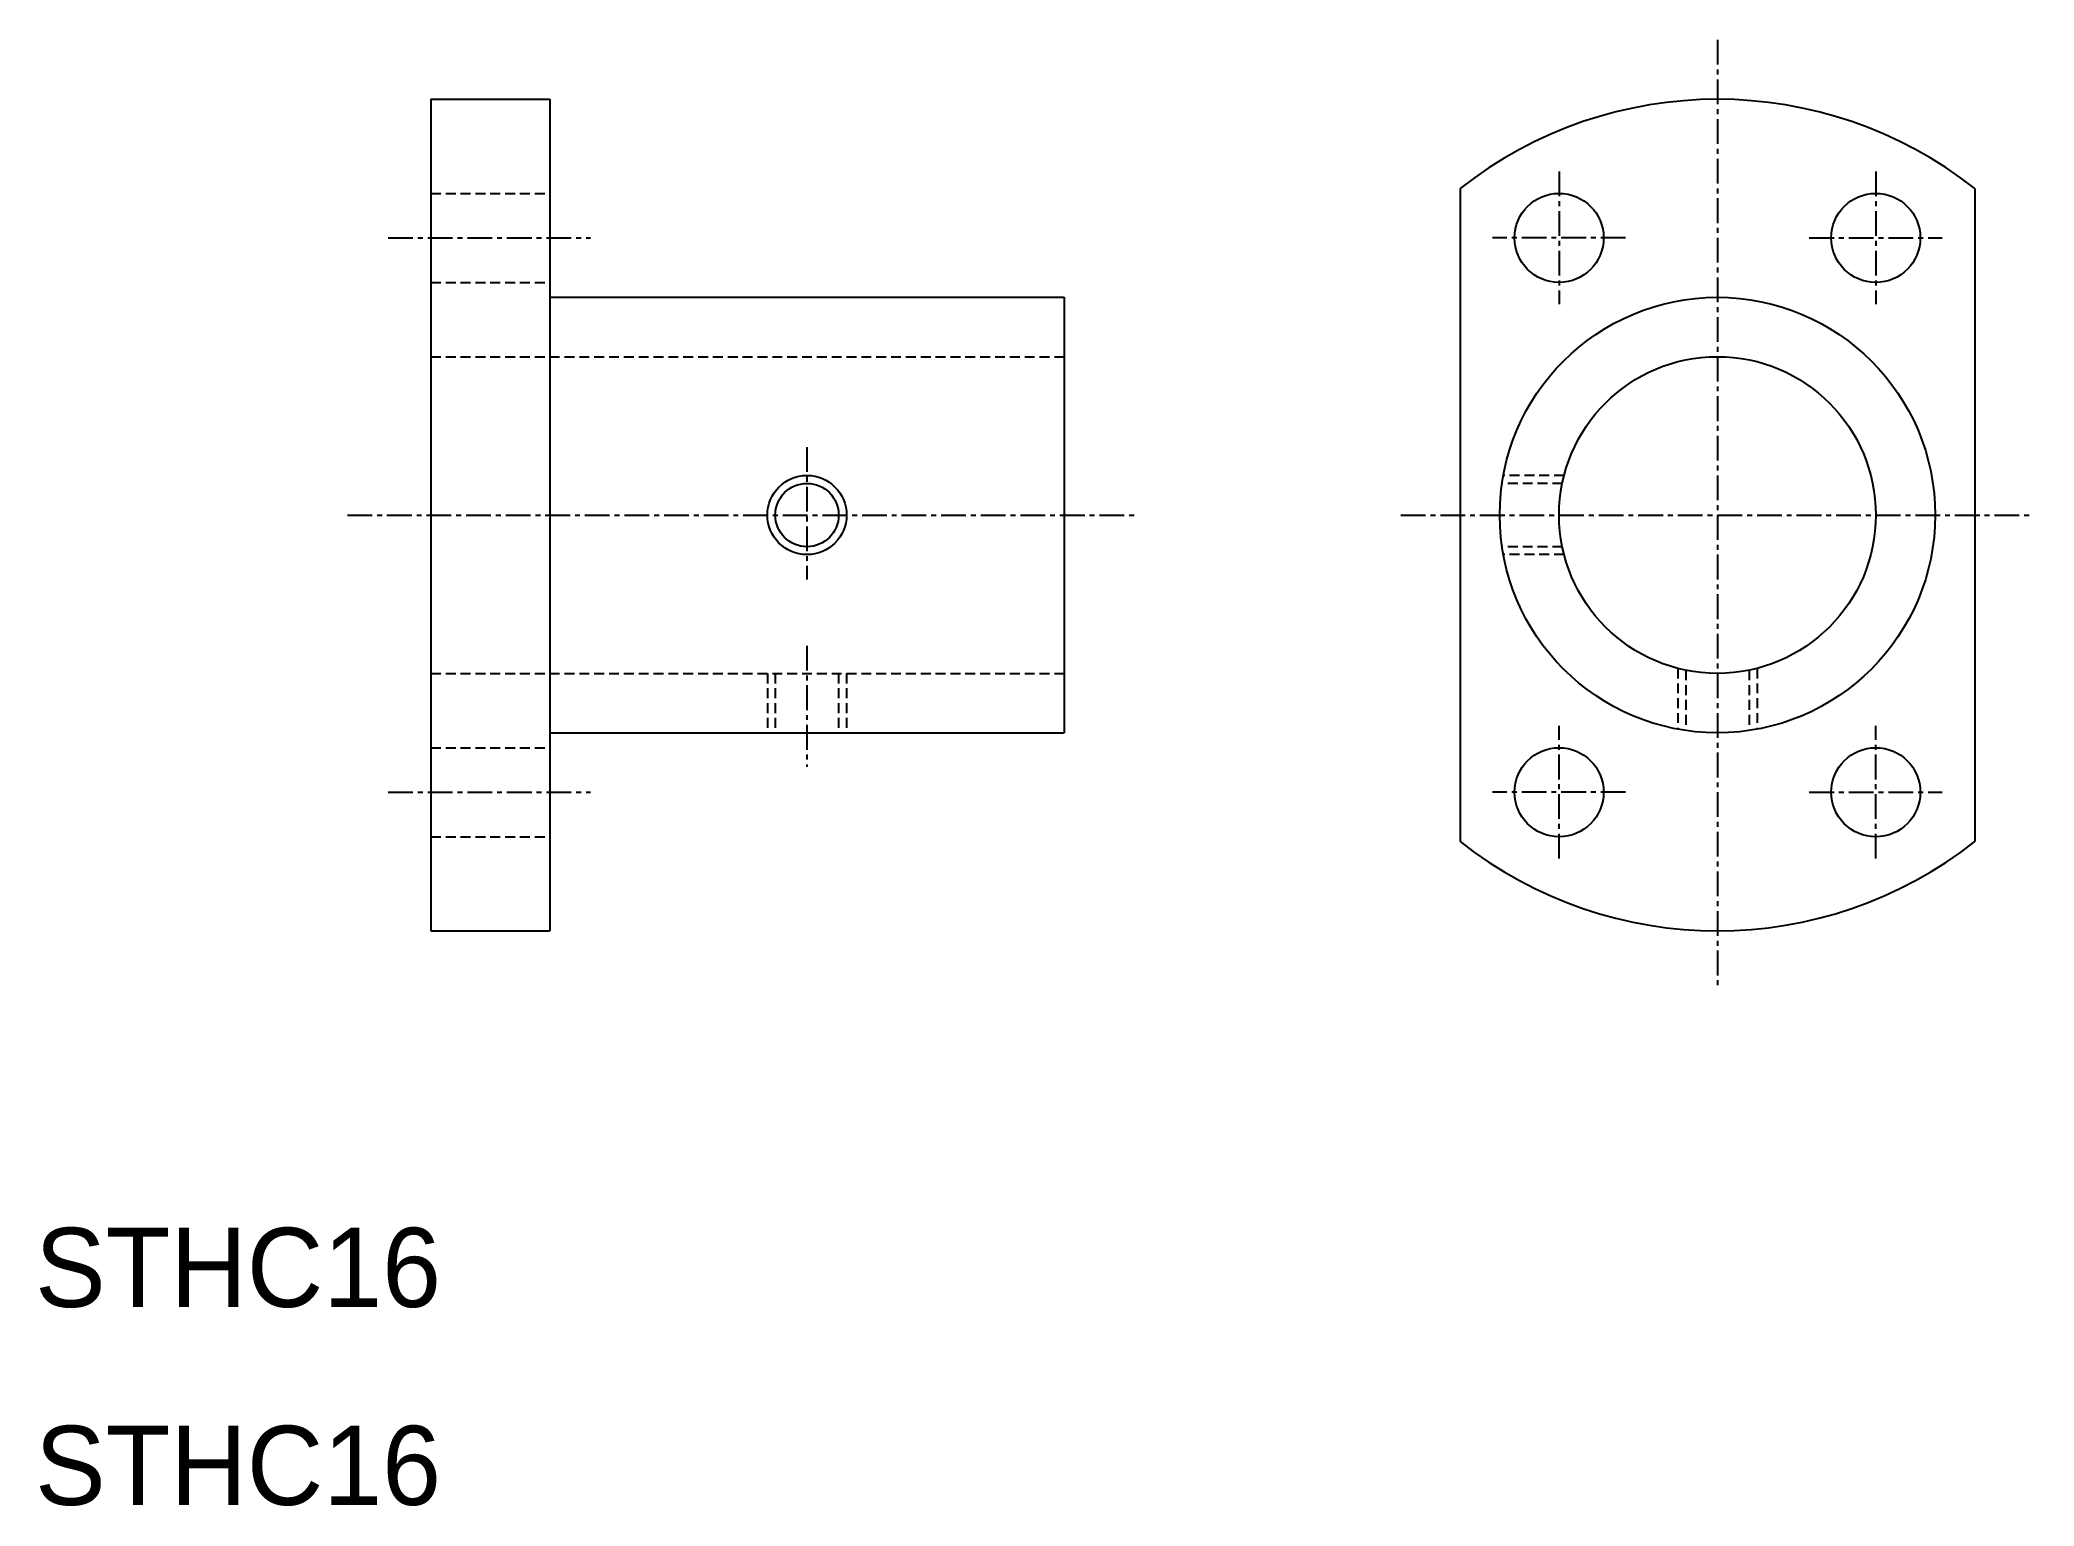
# Model space of a CAD drawing. Extents: x 10 to 111, y 10 to 84.
import ezdxf

# ---------------------------------------------------------------- set-up
doc = ezdxf.new("R2010")
doc.units = 0
doc.linetypes.add('CENTER', pattern=[2, 1.25, -0.25, 0.25, -0.25])
doc.linetypes.add('DASHED', pattern=[0.75, 0.5, -0.25])
doc.layers.get('0').update_dxf_attribs({"linetype": 'CONTINUOUS'})
doc.layers.add('CENTER', color=1, linetype='CENTER')

msp = doc.modelspace()

# ---------------------------------------------------------------- linework, layer by layer
at = {"color": 7, "linetype": 'CONTINUOUS'}
for p, q in [((30, 81), (30, 39)), ((30, 81), (36, 81)), ((36, 81), (36, 39)), ((82, 76.49), (82, 43.51)), ((108, 76.49), (108, 43.51)), ((36, 71), (62, 71)), ((62, 71), (62, 49)), ((30, 70.5), (30, 70.5)), ((30, 60), (30, 60)), ((36, 49), (62, 49)), ((30, 39), (36, 39))]:
    msp.add_line(p, q, dxfattribs=at)
at = {"color": 3, "linetype": 'DASHED'}
for p, q in [((30, 76.25), (36, 76.25)), ((30, 71.75), (36, 71.75)), ((30, 68), (62, 68)), ((87.16, 61.6), (84.12, 61.6)), ((87.25, 62), (84.18, 62)), ((87.16, 58.4), (84.12, 58.4)), ((87.25, 58), (84.18, 58)), ((30, 52), (62, 52)), ((47, 52), (47, 49)), ((47.4, 52), (47.4, 49)), ((50.6, 52), (50.6, 49)), ((51, 52), (51, 49)), ((93, 52.25), (93, 49.18)), ((93.4, 52.16), (93.4, 49.12)), ((96.6, 52.16), (96.6, 49.12)), ((97, 52.25), (97, 49.18)), ((30, 48.25), (36, 48.25)), ((30, 43.75), (36, 43.75))]:
    msp.add_line(p, q, dxfattribs=at)
at = {"color": 7, "linetype": 'CONTINUOUS'}
for centre, radius in [((87, 74), 2.25), ((103, 74), 2.25), ((95, 60), 11), ((95, 60), 8), ((49, 60), 1.6), ((87, 46), 2.25), ((103, 46), 2.25)]:
    msp.add_circle(centre, radius, dxfattribs=at)
at = {"color": 3}
msp.add_circle((49, 60), 2, dxfattribs=at)
at = {"color": 7, "linetype": 'CONTINUOUS'}
for start, end in [(51.7534, 128.2466), (231.7534, 308.2466)]:
    msp.add_arc((95, 60), 21, start, end, dxfattribs=at)
at = {"layer": 'CENTER', "color": 1, "linetype": 'CENTER'}
for p, q in [((95, 84), (95, 36)), ((87, 77.35), (87, 70.65)), ((103, 77.35), (103, 70.65)), ((27.84, 74), (38.06, 74)), ((90.36, 74), (83.64, 74)), ((99.64, 74), (106.36, 74)), ((49, 63.43), (49, 56.75)), ((25.78, 60), (65.74, 60)), ((79, 60), (111, 60)), ((49, 53.4), (49, 47.28)), ((87, 42.65), (87, 49.35)), ((103, 42.65), (103, 49.35)), ((27.84, 46), (38.06, 46)), ((90.36, 46), (83.64, 46)), ((99.64, 46), (106.36, 46))]:
    msp.add_line(p, q, dxfattribs=at)

# ---------------------------------------------------------------- texts
at = {"color": 7, "linetype": 'CONTINUOUS'}
for p in [(10, 20), (10, 10)]:
    msp.add_text('STHC16', height=4, dxfattribs=at).set_placement(p)

doc.saveas('drawing.dxf')
